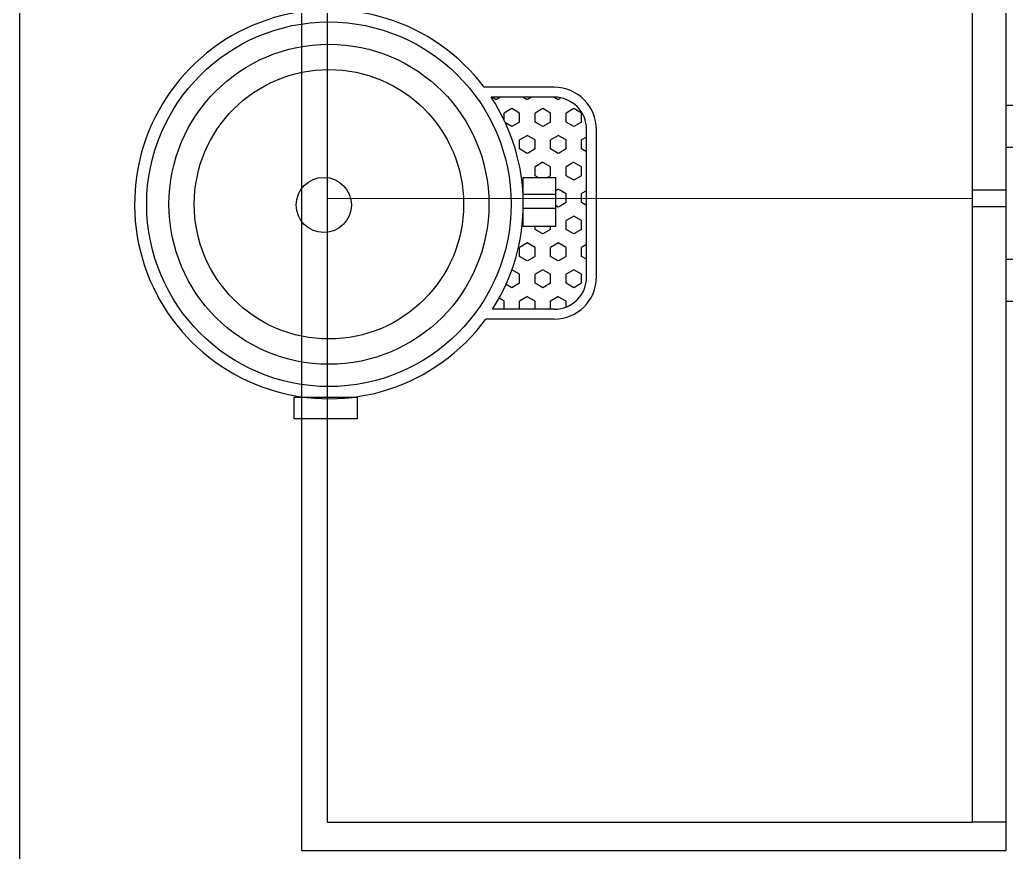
# Model space of a CAD drawing. Header units: inches. Extents: x 17051 to 22421, y 40046 to 42546.
# Drawn here: x 17051 to 17751, y 40881 to 41471 of the extents above; entities that cross this region are included whole.
import ezdxf

# ---------------------------------------------------------------- set-up
doc = ezdxf.new("R2010")
doc.units = ezdxf.units.IN
doc.header["$MEASUREMENT"] = 0
doc.layers.add('freecads.com', color=7, linetype='Continuous')

msp = doc.modelspace()

# ---------------------------------------------------------------- linework, layer by layer
at = {"layer": 'freecads.com', "ltscale": 50}
msp.add_line((17051.39, 40046.33), (17051.39, 42546.31), dxfattribs=at)
at = {"layer": 'freecads.com', "ltscale": 0.5}
for p, q in [((17251.39, 41802.06), (17251.39, 40882.06)), ((17751.39, 40882.06), (17751.39, 41802.06)), ((17269.78, 40901.87), (17269.78, 41786.97)), ((17727.13, 41786.97), (17727.13, 40901.87)), ((17771.16, 41410.44), (17751.39, 41410.44)), ((17751.39, 41380.83), (17771.16, 41380.83)), ((17727.13, 41350.71), (17751.39, 41350.71)), ((17269.78, 41344.42), (17727.13, 41344.69)), ((17751.39, 41338.66), (17727.13, 41338.66)), ((17771.16, 41301.16), (17751.39, 41301.16)), ((17751.39, 41271.55), (17771.16, 41271.55)), ((17727.13, 40901.87), (17269.78, 40901.87)), ((17751.39, 40902.1), (17727.13, 40902.1)), ((17251.39, 40882.06), (17751.39, 40882.06))]:
    msp.add_line(p, q, dxfattribs=at)
at = {"layer": 'freecads.com'}
for p, q in [((17430.61, 41423.34), (17380.97, 41423.34)), ((17430.61, 41416.34), (17385.9, 41416.34)), ((17389.56, 41414.55), (17386.46, 41416.34)), ((17392.63, 41416.34), (17389.57, 41414.57)), ((17411.55, 41414.55), (17408.46, 41416.34)), ((17414.63, 41416.34), (17411.57, 41414.57)), ((17433.55, 41414.55), (17430.46, 41416.34)), ((17435.65, 41415.78), (17433.57, 41414.57)), ((17395.05, 41400.22), (17395.05, 41405.05)), ((17400.57, 41408.22), (17395.07, 41405.05)), ((17406.06, 41405.03), (17400.56, 41408.2)), ((17406.04, 41398.7), (17406.04, 41405.05)), ((17417.04, 41398.7), (17417.04, 41405.05)), ((17422.57, 41408.22), (17417.07, 41405.05)), ((17428.05, 41405.03), (17422.55, 41408.2)), ((17428.04, 41398.7), (17428.04, 41405.05)), ((17439.04, 41398.7), (17439.04, 41405.05)), ((17444.56, 41408.22), (17439.06, 41405.05)), ((17450.05, 41405.03), (17444.55, 41408.2)), ((17450.04, 41398.7), (17450.04, 41405.05)), ((17400.56, 41395.5), (17396.04, 41398.11)), ((17406.07, 41398.7), (17400.57, 41395.52)), ((17422.55, 41395.5), (17417.05, 41398.68)), ((17428.07, 41398.7), (17422.57, 41395.52)), ((17444.55, 41395.5), (17439.05, 41398.68)), ((17450.06, 41398.7), (17444.56, 41395.52)), ((17453.61, 41288.89), (17453.61, 41393.34)), ((17460.61, 41288.89), (17460.61, 41393.34)), ((17406.04, 41379.65), (17406.04, 41386)), ((17411.57, 41389.17), (17406.07, 41386)), ((17417.05, 41385.98), (17411.55, 41389.15)), ((17417.04, 41379.65), (17417.04, 41386)), ((17428.04, 41379.65), (17428.04, 41386)), ((17433.57, 41389.17), (17428.07, 41386)), ((17439.05, 41385.98), (17433.55, 41389.15)), ((17439.04, 41379.65), (17439.04, 41386)), ((17450.04, 41379.65), (17450.04, 41386)), ((17453.61, 41388.05), (17450.06, 41386)), ((17411.55, 41376.45), (17406.06, 41379.63)), ((17417.07, 41379.65), (17411.57, 41376.47)), ((17433.55, 41376.45), (17428.05, 41379.63)), ((17439.06, 41379.65), (17433.57, 41376.47)), ((17453.61, 41377.57), (17450.05, 41379.63)), ((17422.57, 41370.12), (17417.07, 41366.95)), ((17428.05, 41366.93), (17422.55, 41370.1)), ((17444.56, 41370.12), (17439.06, 41366.95)), ((17450.05, 41366.93), (17444.55, 41370.1)), ((17417.04, 41360.6), (17417.04, 41366.95)), ((17428.04, 41360.6), (17428.04, 41366.95)), ((17439.04, 41360.6), (17439.04, 41366.95)), ((17450.04, 41360.6), (17450.04, 41366.95)), ((17408.51, 41324.58), (17408.51, 41359.35)), ((17408.51, 41359.35), (17431.64, 41359.35)), ((17419.18, 41359.35), (17417.05, 41360.58)), ((17428.07, 41360.6), (17425.9, 41359.35)), ((17431.64, 41359.35), (17431.64, 41324.58)), ((17444.55, 41357.4), (17439.05, 41360.58)), ((17450.06, 41360.6), (17444.56, 41357.42)), ((17433.57, 41351.07), (17431.64, 41349.96)), ((17439.05, 41347.88), (17433.55, 41351.05)), ((17453.61, 41349.95), (17450.06, 41347.9)), ((17408.51, 41347.5), (17431.64, 41347.5)), ((17439.04, 41341.55), (17439.04, 41347.9)), ((17450.04, 41341.55), (17450.04, 41347.9)), ((17431.64, 41337.42), (17408.51, 41337.42)), ((17433.55, 41338.35), (17431.64, 41339.45)), ((17439.06, 41341.55), (17433.57, 41338.37)), ((17453.61, 41339.47), (17450.05, 41341.53)), ((17439.04, 41322.5), (17439.04, 41328.85)), ((17444.56, 41332.02), (17439.06, 41328.85)), ((17450.05, 41328.83), (17444.55, 41332)), ((17450.04, 41322.5), (17450.04, 41328.85)), ((17431.64, 41324.58), (17408.51, 41324.58)), ((17417.04, 41322.5), (17417.04, 41324.58)), ((17422.55, 41319.3), (17417.05, 41322.48)), ((17428.07, 41322.5), (17422.57, 41319.32)), ((17428.04, 41322.5), (17428.04, 41324.58)), ((17444.55, 41319.3), (17439.05, 41322.48)), ((17450.06, 41322.5), (17444.56, 41319.32)), ((17406.04, 41303.45), (17406.04, 41309.8)), ((17411.57, 41312.97), (17406.07, 41309.8)), ((17417.05, 41309.78), (17411.55, 41312.95)), ((17417.04, 41303.45), (17417.04, 41309.8)), ((17428.04, 41303.45), (17428.04, 41309.8)), ((17433.57, 41312.97), (17428.07, 41309.8)), ((17439.05, 41309.78), (17433.55, 41312.95)), ((17439.04, 41303.45), (17439.04, 41309.8)), ((17450.04, 41303.45), (17450.04, 41309.8)), ((17453.61, 41311.85), (17450.06, 41309.8)), ((17411.55, 41300.25), (17406.06, 41303.43)), ((17417.07, 41303.45), (17411.57, 41300.27)), ((17433.55, 41300.25), (17428.05, 41303.43)), ((17439.06, 41303.45), (17433.57, 41300.27)), ((17453.61, 41301.37), (17450.05, 41303.43)), ((17406.06, 41290.73), (17400.62, 41293.87)), ((17422.57, 41293.92), (17417.07, 41290.75)), ((17428.05, 41290.73), (17422.55, 41293.9)), ((17444.56, 41293.92), (17439.06, 41290.75)), ((17450.05, 41290.73), (17444.55, 41293.9)), ((17406.04, 41284.4), (17406.04, 41290.75)), ((17417.04, 41284.4), (17417.04, 41290.75)), ((17428.04, 41284.4), (17428.04, 41290.75)), ((17439.04, 41284.4), (17439.04, 41290.75)), ((17450.04, 41284.4), (17450.04, 41290.75)), ((17400.56, 41281.2), (17396.45, 41283.57)), ((17406.07, 41284.4), (17400.57, 41281.22)), ((17422.55, 41281.2), (17417.05, 41284.38)), ((17428.07, 41284.4), (17422.57, 41281.22)), ((17444.55, 41281.2), (17439.05, 41284.38)), ((17450.06, 41284.4), (17444.56, 41281.22)), ((17395.06, 41271.68), (17391.52, 41273.72)), ((17411.57, 41274.87), (17406.07, 41271.7)), ((17417.05, 41271.68), (17411.55, 41274.85)), ((17433.57, 41274.87), (17428.07, 41271.7)), ((17439.05, 41271.68), (17433.55, 41274.85)), ((17430.61, 41265.89), (17386.84, 41265.89)), ((17395.05, 41265.89), (17395.05, 41271.7)), ((17406.04, 41265.89), (17406.04, 41271.7)), ((17417.04, 41265.89), (17417.04, 41271.7)), ((17428.04, 41265.89), (17428.04, 41271.7)), ((17439.04, 41267.49), (17439.04, 41271.7)), ((17430.61, 41258.89), (17382.04, 41258.89)), ((17246.1, 41188.3), (17246.1, 41203.52)), ((17246.1, 41203.52), (17290.92, 41203.52)), ((17290.92, 41203.52), (17290.92, 41188.3)), ((17290.92, 41188.3), (17246.1, 41188.3))]:
    msp.add_line(p, q, dxfattribs=at)
for centre, radius in [((17270.79, 41340.39), 129.29), ((17270.79, 41340.39), 113.5), ((17270.79, 41340.39), 95.55), ((17267.13, 41339.9), 19.58)]:
    msp.add_circle(centre, radius, dxfattribs=at)
for centre, radius, start, end in [((17270.79, 41340.39), 137.91, 36.97502, 323.77294), ((17430.61, 41393.34), 30, 0, 90), ((17270.79, 41340.39), 137.91, 327.30073, 33.41572), ((17430.61, 41393.34), 23, 0, 90), ((17430.61, 41288.89), 30, 270, 0), ((17430.61, 41288.89), 23, 270, 0)]:
    msp.add_arc(centre, radius, start, end, dxfattribs=at)

doc.saveas('drawing.dxf')
